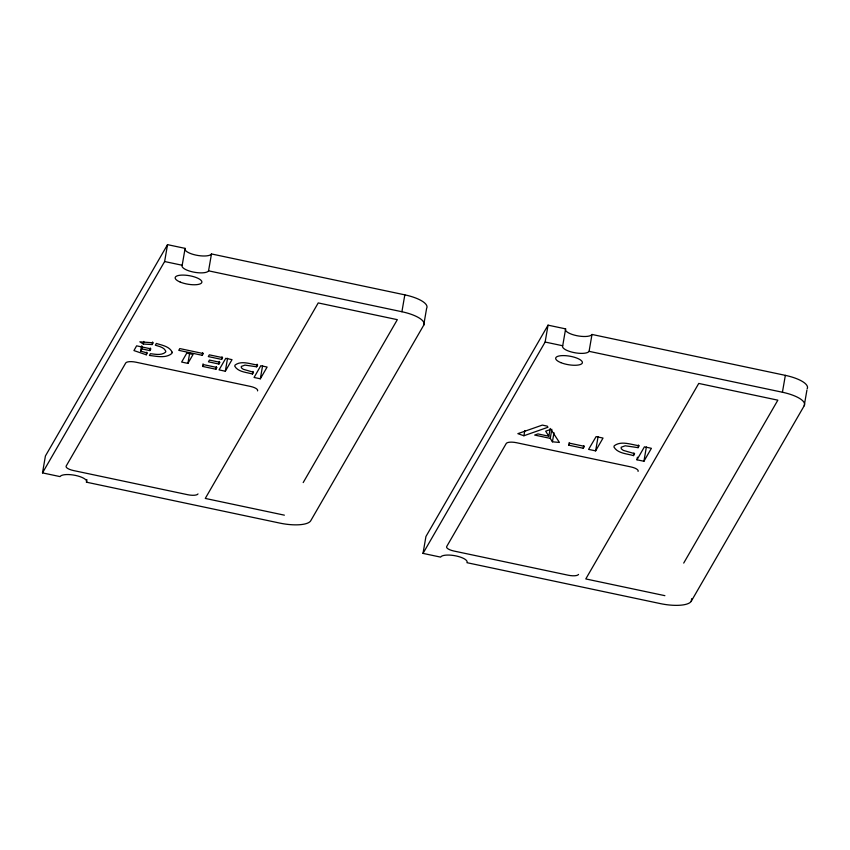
<?xml version="1.0" encoding="UTF-8"?>
<svg xmlns="http://www.w3.org/2000/svg" width="850" height="850" viewBox="0 0 850 850"><rect width="100%" height="100%" fill="white"/><g stroke="black" fill="none" stroke-linecap="round" stroke-linejoin="round"><path stroke-width="1.27" d="M42.5 472.887L45.411 456.004L167.535 244.651L185.109 248.37A13.557 4.324 9.8 0 0 195.999 255.117A13.557 4.324 9.8 0 0 211.48 253.948L404.823 294.854A27.115 8.649 9.8 0 1 426.615 308.359L423.693 325.242L310.739 520.742A27.115 8.649 9.8 0 1 279.788 523.09L86.445 482.184A13.557 4.324 9.8 0 0 75.554 475.426A13.557 4.324 9.8 0 0 60.074 476.606L42.5 472.887L164.624 261.534L167.535 244.651M86.445 482.184L86.891 479.581M140.664 351.114L141.876 348.914L149.876 350.604L150.886 348.861L136.606 345.844L133.939 350.572L146.285 354.79L147.294 353.037L140.664 351.114L141.557 345.918M141.876 348.914L142.322 346.311M143.352 344.027L139.857 341.838L153.202 342.805L152.182 344.569L143.352 344.027L143.799 341.424M146.285 354.79L146.731 352.187M149.876 350.604L150.322 348.011M152.182 344.569L152.639 341.976M423.693 325.242A27.115 8.649 9.8 0 0 401.912 311.737L208.558 270.831A13.557 4.324 9.8 0 1 193.088 272A13.557 4.324 9.8 0 1 182.187 265.253L185.109 248.37M187.903 363.386L193.077 354.439L186.798 353.111L181.634 362.058L187.903 363.386L189.699 352.994M208.558 270.831L211.48 253.948M202.258 355.3L203.278 353.547L179.796 348.574L178.776 350.338L202.258 355.3L202.704 352.707M202.64 366.424L203.649 364.661L216.931 367.476L215.921 369.24L202.64 366.424L203.086 363.832M215.921 369.24L216.367 366.637M218.917 364.034L219.927 362.291L209.472 360.081L208.462 361.824L218.917 364.034L219.374 361.441M221.606 359.401L222.604 357.648L209.334 354.843L208.324 356.586L221.606 359.401L222.052 356.798M225.324 371.227L232.018 359.646L225.749 358.317L219.056 369.899L225.324 371.227L227.566 358.243M252.471 374.011L253.491 372.247L243.238 369.272L241.389 367.827L241.304 366.424L244.97 365.096L256.647 366.796L257.646 365.043C250.484 364.172 241.379 360.219 235.036 365.096L234.749 366.201C238.149 372.077 246.542 372.247 252.471 374.011L252.917 371.408M256.647 366.796L257.093 364.193M260.334 378.792L267.113 367.051L260.791 365.712L254.054 377.464L260.334 378.792L262.576 365.808M401.912 311.737L404.823 294.854M806.905 390.161L804.217 405.748L691.252 601.247A27.115 8.649 9.8 0 1 660.312 603.596L466.958 562.689A13.557 4.324 9.8 0 0 456.067 555.932A13.557 4.324 9.8 0 0 440.598 557.111L423.013 553.393L425.935 536.509L548.048 325.157L565.622 328.876A13.557 4.324 9.8 0 0 576.523 335.623A13.557 4.324 9.8 0 0 591.993 334.454L785.347 375.36A27.115 8.649 9.8 0 1 807.128 388.864M523.898 435.752L547.974 427.263L547.262 426.137L542.353 425.096L517.862 433.659L523.898 435.752L524.801 430.557M423.013 553.393L545.137 342.04L548.048 325.157M804.217 405.748A27.115 8.649 9.8 0 0 782.425 392.243L589.082 351.337A13.557 4.324 9.8 0 1 573.601 352.506A13.557 4.324 9.8 0 1 562.711 345.759L565.622 328.876M548.845 436.22L545.668 431.194L550.874 429.356L559.428 442.446L552.415 441.809L550.258 438.366L534.682 435.072L537.944 433.914L548.845 436.22L550.194 428.432M550.258 438.366L551.831 429.282M552.415 441.809L553.987 432.714M568.746 445.188L569.861 443.254L584.396 446.335L583.281 448.258L568.746 445.188L569.192 442.584M589.082 351.337L591.993 334.454M583.281 448.258L583.737 445.666M595.627 450.872L603.022 438.069L596.105 436.613L588.593 449.384L595.627 450.872L598.102 436.581M633.494 455.611L634.61 453.666L623.305 450.383L621.265 448.789L621.169 447.249L625.218 445.783L638.095 447.652L639.2 445.729C631.295 444.763 621.244 440.396 614.242 445.783L613.934 447.004C617.684 453.486 626.939 453.666 633.494 455.611L633.941 453.018M638.095 447.652L638.541 445.049M636.969 459.786L644.417 446.834L651.398 448.311L643.918 461.263L636.969 459.786L637.415 457.194M643.918 461.263L646.383 446.973M691.252 601.247L691.698 598.644M782.425 392.243L785.347 375.36M303.195 482.577L397.332 319.664L318.229 302.929L205.275 498.429L284.368 515.164M683.708 563.082L777.846 400.169L698.753 383.435L585.788 578.935L664.891 595.669M545.137 342.04L562.711 345.759M164.624 261.534L182.187 265.253M578.531 574.43A9.042 2.879 9.8 0 1 568.214 575.216L453.964 551.044A9.042 2.879 9.8 0 1 446.696 546.539L506.228 443.509A9.042 2.879 9.8 0 1 516.545 442.723L630.796 466.894A9.042 2.879 9.8 0 1 638.063 471.399M257.539 390.894A9.042 2.879 9.8 0 0 250.282 386.389L136.032 362.217A9.042 2.879 9.8 0 0 125.715 363.003L66.183 466.034A9.042 2.879 9.8 0 0 73.44 470.539L187.691 494.711A9.042 2.879 9.8 0 0 198.008 493.924M172.178 352.251L171.859 353.473C165.803 358.562 156.623 356.246 149.419 355.449L150.429 353.706C155.306 354.216 161.542 355.672 165.591 352.144L165.824 351.305C164.262 347.257 159.024 346.407 155.337 345.206L156.347 343.453C161.872 345.217 169.596 346.375 172.178 352.251M180.306 282.115A13.557 4.324 9.8 0 0 201.769 282.572A13.557 4.324 9.8 0 0 183.451 275.092A13.557 4.324 9.8 0 0 180.306 282.115M560.819 362.621A13.557 4.324 9.8 0 0 582.282 363.078A13.557 4.324 9.8 0 0 563.975 355.598A13.557 4.324 9.8 0 0 560.819 362.621"/></g></svg>
